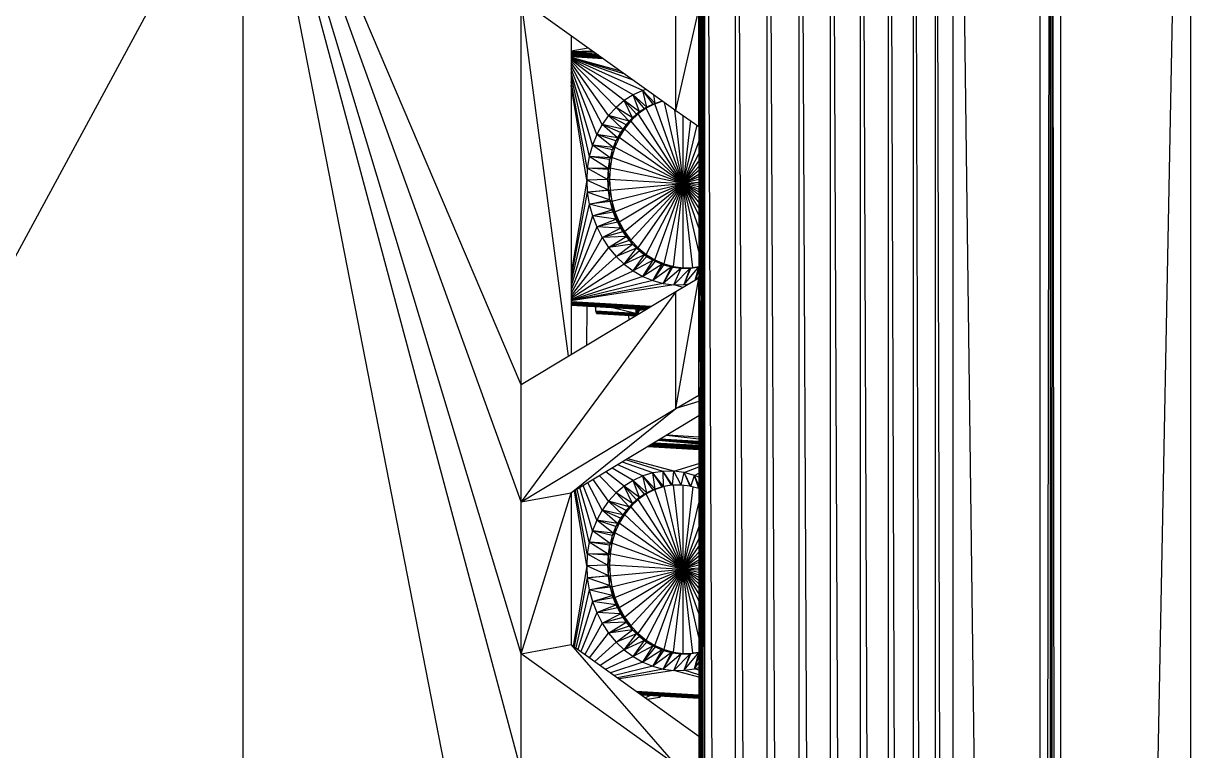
# Model space of a CAD drawing. Header units: millimetres. Extents: x -72 to 40, y 37 to 183.
# Drawn here: x 17.24 to 40.18, y 141.72 to 156.02 of the extents above; entities that cross this region are included whole.
import ezdxf

# ---------------------------------------------------------------- set-up
doc = ezdxf.new("R2010")
doc.units = ezdxf.units.MM
doc.layers.add('Shape2DView002', color=7, linetype='CONTINUOUS')

msp = doc.modelspace()

# ---------------------------------------------------------------- linework, layer by layer
at = {"layer": 'Shape2DView002'}
for p, q in [((40.182, 175.283), (37.622, 40.961)), ((40.182, 41.989), (40.182, 175.283)), ((37.418, 174.194), (37.225, 40.86)), ((37.456, 174.203), (37.418, 40.9)), ((37.418, 174.194), (37.418, 40.9)), ((37.622, 40.961), (37.456, 174.203)), ((37.456, 174.203), (37.456, 40.909)), ((37.622, 174.255), (37.622, 40.961)), ((37.225, 40.86), (37.225, 174.154)), ((34.241, 40.411), (34.241, 173.705)), ((34.736, 40.451), (34.241, 173.705)), ((34.736, 40.451), (34.736, 173.745)), ((35.165, 40.498), (34.736, 173.745)), ((35.165, 40.498), (35.165, 173.792)), ((35.516, 40.551), (35.165, 173.792)), ((35.516, 40.551), (35.516, 173.845)), ((37.225, 40.86), (35.516, 173.845)), ((30.514, 72.911), (30.632, 173.663)), ((30.632, 173.663), (30.514, 75.21)), ((30.632, 173.663), (30.514, 78.194)), ((30.632, 173.663), (30.514, 80.492)), ((30.632, 173.663), (30.514, 88.071)), ((30.632, 173.663), (30.514, 90.369)), ((30.632, 173.663), (30.514, 93.354)), ((30.632, 173.663), (30.514, 95.652)), ((30.632, 173.663), (30.514, 103.231)), ((30.632, 173.663), (30.514, 105.529)), ((30.632, 173.663), (30.514, 108.513)), ((30.632, 173.663), (30.514, 110.812)), ((30.632, 173.663), (30.514, 118.39)), ((30.632, 173.663), (30.514, 120.689)), ((30.632, 173.663), (30.514, 123.673)), ((30.632, 173.663), (30.514, 125.971)), ((30.632, 173.663), (30.514, 133.55)), ((30.632, 173.663), (30.514, 135.848)), ((30.632, 173.663), (30.514, 138.833)), ((30.632, 173.663), (30.514, 141.131)), ((30.632, 173.663), (30.514, 148.71)), ((30.632, 173.663), (30.514, 151.008)), ((30.632, 173.663), (30.514, 153.992)), ((30.632, 40.369), (30.632, 173.663)), ((31.235, 40.352), (30.632, 173.663)), ((31.235, 40.352), (31.235, 173.646)), ((31.858, 40.344), (31.235, 173.646)), ((31.858, 40.344), (31.858, 173.638)), ((32.485, 40.346), (31.858, 173.638)), ((32.485, 40.346), (32.485, 173.64)), ((33.102, 40.358), (32.485, 173.64)), ((33.102, 40.358), (33.102, 173.652)), ((33.692, 40.38), (33.102, 173.652)), ((33.692, 40.38), (33.692, 173.674)), ((34.241, 40.411), (33.692, 173.674)), ((27.019, 133.751), (21.552, 161.751)), ((21.552, 161.751), (21.552, 52.828)), ((27.019, 141.329), (21.552, 161.751)), ((27.019, 143.628), (21.552, 161.751)), ((27.019, 146.612), (21.552, 161.751)), ((27.019, 148.91), (21.552, 161.751)), ((-33.962, 57.122), (21.552, 159.701)), ((27.019, 148.91), (27.019, 156.489)), ((27.019, 156.489), (30.064, 154.302)), ((27.954, 149.474), (27.019, 156.489)), ((30.064, 154.302), (30.064, 156.6)), ((30.064, 154.302), (30.514, 156.291)), ((30.514, 153.992), (30.514, 156.291)), ((28.006, 155.78), (28.006, 149.505)), ((28.006, 155.479), (28.341, 155.539)), ((28.006, 155.462), (28.423, 155.48)), ((28.006, 155.455), (28.467, 155.449)), ((28.006, 155.45), (28.507, 155.42)), ((28.006, 155.449), (28.508, 155.42)), ((28.006, 155.449), (28.509, 155.419)), ((28.006, 155.447), (28.51, 155.418)), ((28.006, 155.445), (28.512, 155.416)), ((28.006, 155.445), (28.514, 155.415)), ((28.006, 155.443), (28.516, 155.413)), ((28.006, 155.441), (28.52, 155.411)), ((28.006, 155.44), (28.521, 155.41)), ((28.006, 155.437), (28.525, 155.407)), ((28.006, 155.434), (28.529, 155.404)), ((28.006, 155.434), (28.532, 155.403)), ((28.006, 155.43), (28.536, 155.399)), ((28.006, 155.422), (28.547, 155.392)), ((28.006, 155.421), (28.549, 155.39)), ((28.006, 155.412), (28.561, 155.381)), ((28.006, 155.412), (28.564, 155.379)), ((28.006, 155.401), (28.577, 155.37)), ((28.006, 155.401), (28.58, 155.367)), ((28.006, 155.39), (28.594, 155.358)), ((28.006, 155.39), (28.598, 155.355)), ((28.006, 155.378), (28.612, 155.345)), ((28.006, 155.378), (28.615, 155.342)), ((28.006, 155.366), (28.629, 155.332)), ((28.006, 155.366), (28.633, 155.33)), ((28.984, 155.077), (28.006, 155.346)), ((29.065, 155.02), (28.006, 155.343)), ((29.24, 154.893), (28.006, 155.338)), ((29.414, 154.701), (28.006, 155.329)), ((29.226, 154.615), (28.006, 155.317)), ((29.049, 154.503), (28.006, 155.299)), ((28.886, 154.367), (28.006, 155.274)), ((28.74, 154.208), (28.006, 155.239)), ((28.613, 154.03), (28.006, 155.191)), ((28.506, 153.834), (28.006, 155.127)), ((28.421, 153.623), (28.006, 155.048)), ((28.006, 154.956), (28.36, 153.401)), ((28.322, 153.171), (28.006, 154.866)), ((28.31, 152.936), (28.006, 154.794)), ((29.414, 154.701), (29.226, 154.615)), ((29.48, 154.721), (29.414, 154.701)), ((29.495, 154.371), (29.414, 154.701)), ((29.614, 154.427), (29.414, 154.701)), ((29.654, 154.443), (29.414, 154.701)), ((29.049, 154.503), (28.886, 154.367)), ((29.226, 154.615), (29.049, 154.503)), ((29.207, 154.16), (29.049, 154.503)), ((29.286, 154.23), (29.049, 154.503)), ((29.345, 154.276), (29.049, 154.503)), ((29.345, 154.276), (29.226, 154.615)), ((29.444, 154.341), (29.226, 154.615)), ((29.495, 154.371), (29.226, 154.615)), ((29.651, 154.434), (29.481, 154.348)), ((29.614, 154.427), (29.481, 154.348)), ((29.614, 154.427), (29.495, 154.371)), ((29.654, 154.443), (29.614, 154.427)), ((29.651, 154.434), (29.614, 154.427)), ((29.654, 154.443), (29.631, 154.612)), ((29.651, 154.434), (29.793, 154.487)), ((29.808, 154.486), (29.651, 154.434)), ((29.651, 154.434), (29.654, 154.443)), ((30.206, 152.87), (29.651, 154.434)), ((29.793, 154.487), (29.654, 154.443)), ((29.793, 154.487), (29.781, 154.505)), ((29.804, 154.489), (29.793, 154.487)), ((29.803, 154.489), (29.793, 154.487)), ((30.206, 152.87), (29.837, 154.465)), ((28.74, 154.208), (28.613, 154.03)), ((28.886, 154.367), (28.74, 154.208)), ((29.018, 153.94), (28.74, 154.208)), ((29.083, 154.026), (28.74, 154.208)), ((29.143, 154.095), (28.74, 154.208)), ((29.143, 154.095), (28.886, 154.367)), ((29.207, 154.16), (28.886, 154.367)), ((29.323, 154.237), (29.18, 154.102)), ((29.286, 154.23), (29.18, 154.102)), ((29.286, 154.23), (29.207, 154.16)), ((29.345, 154.276), (29.286, 154.23)), ((29.323, 154.237), (29.286, 154.23)), ((29.481, 154.348), (29.323, 154.237)), ((29.444, 154.341), (29.323, 154.237)), ((29.323, 154.237), (29.345, 154.276)), ((30.206, 152.87), (29.323, 154.237)), ((29.444, 154.341), (29.345, 154.276)), ((29.495, 154.371), (29.444, 154.341)), ((29.481, 154.348), (29.444, 154.341)), ((29.481, 154.348), (29.495, 154.371)), ((30.206, 152.87), (29.481, 154.348)), ((30.206, 152.87), (30.04, 154.319)), ((30.064, 154.302), (30.514, 153.992)), ((30.206, 152.87), (30.206, 154.204)), ((28.613, 154.03), (28.506, 153.834)), ((28.913, 153.765), (28.613, 154.03)), ((28.975, 153.875), (28.613, 154.03)), ((29.018, 153.94), (28.613, 154.03)), ((29.083, 154.026), (29.018, 153.94)), ((29.18, 154.102), (29.055, 153.946)), ((29.055, 153.946), (29.083, 154.026)), ((29.18, 154.102), (29.083, 154.026)), ((29.143, 154.095), (29.083, 154.026)), ((29.207, 154.16), (29.143, 154.095)), ((29.18, 154.102), (29.143, 154.095)), ((29.18, 154.102), (29.207, 154.16)), ((30.206, 152.87), (29.18, 154.102)), ((30.349, 154.106), (30.206, 152.87)), ((30.206, 152.87), (30.478, 154.017)), ((30.514, 153.992), (30.514, 151.008)), ((28.506, 153.834), (28.421, 153.623)), ((28.829, 153.576), (28.506, 153.834)), ((28.885, 153.709), (28.506, 153.834)), ((28.913, 153.765), (28.506, 153.834)), ((28.95, 153.772), (28.866, 153.582)), ((28.95, 153.772), (28.885, 153.709)), ((28.913, 153.765), (28.885, 153.709)), ((28.975, 153.875), (28.913, 153.765)), ((28.95, 153.772), (28.913, 153.765)), ((29.055, 153.946), (28.95, 153.772)), ((28.95, 153.772), (28.975, 153.875)), ((30.206, 152.87), (28.95, 153.772)), ((29.055, 153.946), (28.975, 153.875)), ((29.018, 153.94), (28.975, 153.875)), ((29.055, 153.946), (29.018, 153.94)), ((30.206, 152.87), (29.055, 153.946)), ((28.421, 153.623), (28.36, 153.401)), ((28.768, 153.374), (28.421, 153.623)), ((28.813, 153.53), (28.421, 153.623)), ((28.829, 153.576), (28.421, 153.623)), ((28.813, 153.53), (28.768, 153.374)), ((28.866, 153.582), (28.805, 153.381)), ((28.805, 153.381), (28.813, 153.53)), ((28.866, 153.582), (28.813, 153.53)), ((28.829, 153.576), (28.813, 153.53)), ((28.885, 153.709), (28.829, 153.576)), ((28.866, 153.582), (28.829, 153.576)), ((28.866, 153.582), (28.885, 153.709)), ((30.206, 152.87), (28.866, 153.582)), ((30.514, 153.704), (30.206, 152.87)), ((28.36, 153.401), (28.322, 153.171)), ((28.731, 153.163), (28.36, 153.401)), ((28.761, 153.342), (28.36, 153.401)), ((28.768, 153.374), (28.36, 153.401)), ((28.761, 153.342), (28.731, 153.163)), ((28.805, 153.381), (28.761, 153.342)), ((28.768, 153.374), (28.761, 153.342)), ((28.768, 153.17), (28.761, 153.342)), ((28.805, 153.381), (28.768, 153.17)), ((28.805, 153.381), (28.768, 153.374)), ((30.206, 152.87), (28.805, 153.381)), ((30.514, 153.463), (30.206, 152.87)), ((30.206, 152.87), (30.514, 153.312)), ((28.322, 153.171), (28.31, 152.936)), ((28.719, 152.948), (28.322, 153.171)), ((28.729, 153.147), (28.322, 153.171)), ((28.731, 153.163), (28.322, 153.171)), ((28.729, 153.147), (28.719, 152.948)), ((28.768, 153.17), (28.729, 153.147)), ((28.731, 153.163), (28.729, 153.147)), ((28.756, 152.954), (28.729, 153.147)), ((28.768, 153.17), (28.731, 153.163)), ((28.768, 153.17), (28.756, 152.954)), ((30.206, 152.87), (28.768, 153.17)), ((30.514, 153.205), (30.206, 152.87)), ((30.514, 153.123), (30.206, 152.87)), ((30.206, 152.87), (30.514, 153.056)), ((28.31, 152.936), (28.006, 151.113)), ((28.719, 152.948), (28.31, 152.936)), ((28.31, 152.936), (28.322, 152.7)), ((28.729, 152.747), (28.31, 152.936)), ((28.756, 152.954), (28.719, 152.948)), ((28.719, 152.948), (28.729, 152.747)), ((28.729, 152.747), (28.756, 152.954)), ((28.756, 152.954), (30.206, 152.87)), ((28.756, 152.954), (28.768, 152.737)), ((28.768, 152.737), (30.206, 152.87)), ((28.805, 152.522), (30.206, 152.87)), ((28.866, 152.314), (30.206, 152.87)), ((28.95, 152.114), (30.206, 152.87)), ((29.055, 151.928), (30.206, 152.87)), ((29.18, 151.757), (30.206, 152.87)), ((29.323, 151.606), (30.206, 152.87)), ((29.481, 151.477), (30.206, 152.87)), ((29.651, 151.371), (30.206, 152.87)), ((29.83, 151.291), (30.206, 152.87)), ((30.016, 151.237), (30.206, 152.87)), ((30.514, 152.998), (30.206, 152.87)), ((30.514, 152.947), (30.206, 152.87)), ((30.206, 152.87), (30.514, 152.899)), ((30.206, 151.212), (30.206, 152.87)), ((30.395, 151.215), (30.206, 152.87)), ((30.206, 152.87), (30.514, 152.758)), ((30.514, 152.806), (30.206, 152.87)), ((30.514, 152.852), (30.206, 152.87)), ((30.206, 152.87), (30.514, 152.582)), ((30.514, 152.649), (30.206, 152.87)), ((30.514, 152.706), (30.206, 152.87)), ((30.206, 152.87), (30.514, 152.241)), ((30.514, 152.393), (30.206, 152.87)), ((30.514, 152.5), (30.206, 152.87)), ((30.514, 151.536), (30.206, 152.87)), ((30.514, 152.001), (30.206, 152.87)), ((28.322, 152.7), (28.006, 151.042)), ((28.322, 152.7), (28.729, 152.747)), ((28.731, 152.731), (28.322, 152.7)), ((28.322, 152.7), (28.36, 152.465)), ((28.761, 152.549), (28.322, 152.7)), ((28.729, 152.747), (28.768, 152.737)), ((28.729, 152.747), (28.731, 152.731)), ((28.731, 152.731), (28.768, 152.737)), ((28.731, 152.731), (28.761, 152.549)), ((28.761, 152.549), (28.768, 152.737)), ((28.768, 152.737), (28.805, 152.522)), ((28.36, 152.465), (28.006, 150.951)), ((28.36, 152.465), (28.761, 152.549)), ((28.768, 152.516), (28.36, 152.465)), ((28.36, 152.465), (28.421, 152.236)), ((28.813, 152.354), (28.36, 152.465)), ((28.761, 152.549), (28.805, 152.522)), ((28.761, 152.549), (28.768, 152.516)), ((28.768, 152.516), (28.805, 152.522)), ((28.768, 152.516), (28.813, 152.354)), ((28.866, 152.314), (28.768, 152.516)), ((28.805, 152.522), (28.866, 152.314)), ((28.421, 152.236), (28.006, 150.86)), ((28.421, 152.236), (28.813, 152.354)), ((28.829, 152.307), (28.421, 152.236)), ((28.421, 152.236), (28.506, 152.016)), ((28.885, 152.168), (28.421, 152.236)), ((28.506, 152.016), (28.885, 152.168)), ((28.813, 152.354), (28.866, 152.314)), ((28.813, 152.354), (28.829, 152.307)), ((28.829, 152.307), (28.866, 152.314)), ((28.829, 152.307), (28.95, 152.114)), ((28.829, 152.307), (28.885, 152.168)), ((28.866, 152.314), (28.95, 152.114)), ((28.885, 152.168), (28.95, 152.114)), ((28.885, 152.168), (28.913, 152.107)), ((28.506, 152.016), (28.006, 150.78)), ((28.913, 152.107), (28.506, 152.016)), ((28.506, 152.016), (28.613, 151.807)), ((28.975, 151.991), (28.506, 152.016)), ((28.613, 151.807), (28.975, 151.991)), ((29.018, 151.921), (28.613, 151.807)), ((28.913, 152.107), (28.95, 152.114)), ((28.913, 152.107), (29.055, 151.928)), ((28.913, 152.107), (28.975, 151.991)), ((28.95, 152.114), (29.055, 151.928)), ((28.975, 151.991), (29.055, 151.928)), ((28.975, 151.991), (29.018, 151.921)), ((29.018, 151.921), (29.055, 151.928)), ((29.018, 151.921), (29.18, 151.757)), ((29.018, 151.921), (29.083, 151.827)), ((29.055, 151.928), (29.18, 151.757)), ((28.613, 151.807), (28.006, 150.717)), ((29.083, 151.827), (28.613, 151.807)), ((28.613, 151.807), (28.74, 151.614)), ((28.74, 151.614), (29.083, 151.827)), ((29.143, 151.751), (28.74, 151.614)), ((29.207, 151.678), (28.74, 151.614)), ((28.886, 151.438), (29.207, 151.678)), ((29.083, 151.827), (29.18, 151.757)), ((29.083, 151.827), (29.143, 151.751)), ((29.143, 151.751), (29.18, 151.757)), ((29.143, 151.751), (29.207, 151.678)), ((29.18, 151.757), (29.323, 151.606)), ((29.207, 151.678), (29.18, 151.757)), ((29.207, 151.678), (29.323, 151.606)), ((29.207, 151.678), (29.286, 151.599)), ((28.74, 151.614), (28.006, 150.669)), ((28.74, 151.614), (28.886, 151.438)), ((29.286, 151.599), (28.886, 151.438)), ((29.049, 151.283), (29.286, 151.599)), ((29.345, 151.547), (29.049, 151.283)), ((29.444, 151.47), (29.049, 151.283)), ((29.226, 151.151), (29.444, 151.47)), ((29.286, 151.599), (29.323, 151.606)), ((29.286, 151.599), (29.345, 151.547)), ((29.323, 151.606), (29.481, 151.477)), ((29.345, 151.547), (29.323, 151.606)), ((29.345, 151.547), (29.481, 151.477)), ((29.345, 151.547), (29.444, 151.47)), ((29.444, 151.47), (29.481, 151.477)), ((29.444, 151.47), (29.495, 151.435)), ((29.481, 151.477), (29.651, 151.371)), ((29.495, 151.435), (29.481, 151.477)), ((28.886, 151.438), (28.006, 150.634)), ((29.049, 151.283), (28.006, 150.608)), ((28.886, 151.438), (29.049, 151.283)), ((29.049, 151.283), (29.226, 151.151)), ((29.495, 151.435), (29.226, 151.151)), ((29.614, 151.364), (29.226, 151.151)), ((29.414, 151.043), (29.614, 151.364)), ((29.654, 151.343), (29.414, 151.043)), ((29.793, 151.284), (29.414, 151.043)), ((29.495, 151.435), (29.651, 151.371)), ((29.495, 151.435), (29.614, 151.364)), ((29.611, 150.961), (29.793, 151.284)), ((29.822, 151.274), (29.611, 150.961)), ((29.979, 151.231), (29.611, 150.961)), ((29.614, 151.364), (29.651, 151.371)), ((29.614, 151.364), (29.654, 151.343)), ((29.651, 151.371), (29.83, 151.291)), ((29.654, 151.343), (29.651, 151.371)), ((29.654, 151.343), (29.83, 151.291)), ((29.654, 151.343), (29.793, 151.284)), ((29.793, 151.284), (29.83, 151.291)), ((29.793, 151.284), (29.822, 151.274)), ((29.814, 150.907), (29.979, 151.231)), ((29.994, 151.228), (29.814, 150.907)), ((29.822, 151.274), (29.83, 151.291)), ((29.822, 151.274), (30.016, 151.237)), ((29.822, 151.274), (29.979, 151.231)), ((29.83, 151.291), (30.016, 151.237)), ((29.979, 151.231), (30.016, 151.237)), ((29.979, 151.231), (29.994, 151.228)), ((29.994, 151.228), (30.016, 151.237)), ((29.994, 151.228), (30.206, 151.212)), ((29.994, 151.228), (30.169, 151.206)), ((30.016, 151.237), (30.206, 151.212)), ((30.169, 151.206), (30.206, 151.212)), ((30.206, 151.212), (30.395, 151.215)), ((30.343, 151.208), (30.206, 151.212)), ((30.227, 150.883), (30.514, 151.232)), ((30.343, 151.208), (30.395, 151.215)), ((30.358, 151.209), (30.514, 151.233)), ((30.358, 151.209), (30.395, 151.215)), ((30.395, 151.215), (30.514, 151.236)), ((30.514, 151.233), (30.395, 151.215)), ((30.444, 150.967), (30.514, 151.228)), ((28.006, 150.591), (29.226, 151.151)), ((29.414, 151.043), (28.006, 150.578)), ((29.226, 151.151), (29.414, 151.043)), ((29.414, 151.043), (29.611, 150.961)), ((30.169, 151.206), (29.814, 150.907)), ((30.343, 151.208), (30.021, 150.88)), ((30.021, 150.88), (30.169, 151.206)), ((30.064, 148.445), (30.514, 151.008)), ((30.514, 151.008), (30.064, 150.744)), ((30.169, 151.206), (30.343, 151.208)), ((30.227, 150.883), (30.358, 151.209)), ((30.227, 150.883), (30.343, 151.208)), ((30.343, 151.208), (30.358, 151.209)), ((30.45, 150.971), (30.514, 151.154)), ((30.482, 150.989), (30.514, 151.036)), ((30.514, 148.71), (30.514, 151.008)), ((29.611, 150.961), (28.006, 150.57)), ((29.814, 150.907), (28.006, 150.565)), ((30.021, 150.88), (28.006, 150.562)), ((29.611, 150.961), (29.814, 150.907)), ((29.814, 150.907), (30.021, 150.88)), ((30.021, 150.88), (30.227, 150.883)), ((30.209, 150.829), (30.021, 150.88)), ((30.227, 150.883), (30.326, 150.898)), ((30.275, 150.868), (30.227, 150.883)), ((30.064, 150.744), (27.019, 146.612)), ((30.064, 150.744), (27.019, 148.91)), ((29.577, 150.45), (28.006, 150.542)), ((29.559, 150.44), (28.006, 150.53)), ((29.566, 150.444), (28.006, 150.53)), ((30.064, 148.445), (30.064, 150.744)), ((29.542, 150.43), (28.006, 150.519)), ((29.549, 150.434), (28.006, 150.519)), ((29.527, 150.42), (28.006, 150.509)), ((29.533, 150.424), (28.006, 150.509)), ((29.518, 150.415), (28.006, 150.5)), ((29.513, 150.412), (28.006, 150.499)), ((29.505, 150.407), (28.006, 150.492)), ((29.5, 150.405), (28.006, 150.491)), ((29.491, 150.399), (28.006, 150.485)), ((29.494, 150.401), (28.006, 150.485)), ((29.486, 150.396), (28.006, 150.482)), ((29.488, 150.397), (28.006, 150.482)), ((29.482, 150.393), (28.006, 150.48)), ((29.483, 150.394), (28.006, 150.48)), ((29.484, 150.395), (28.006, 150.48)), ((29.48, 150.392), (28.006, 150.478)), ((29.48, 150.392), (28.006, 150.478)), ((29.478, 150.391), (28.006, 150.477)), ((29.477, 150.39), (28.006, 150.476)), ((29.477, 150.391), (28.006, 150.476)), ((29.476, 150.39), (28.006, 150.475)), ((29.476, 150.39), (28.006, 150.475)), ((29.476, 150.39), (28.006, 150.475)), ((29.476, 150.39), (28.006, 150.475)), ((28.315, 150.457), (28.306, 149.686)), ((28.49, 150.36), (28.49, 150.447)), ((28.49, 150.36), (28.49, 150.353)), ((29.273, 150.315), (28.49, 150.36)), ((28.49, 150.353), (29.273, 150.315)), ((28.49, 150.353), (28.491, 150.345)), ((29.273, 150.307), (28.49, 150.353)), ((28.491, 150.345), (29.273, 150.307)), ((28.491, 150.345), (28.493, 150.338)), ((29.274, 150.3), (28.491, 150.345)), ((28.493, 150.338), (29.274, 150.3)), ((28.493, 150.338), (28.495, 150.332)), ((29.275, 150.293), (28.493, 150.338)), ((28.495, 150.332), (29.275, 150.293)), ((28.495, 150.332), (28.497, 150.326)), ((29.277, 150.286), (28.495, 150.332)), ((28.497, 150.326), (29.277, 150.286)), ((28.497, 150.326), (28.5, 150.322)), ((29.28, 150.281), (28.497, 150.326)), ((28.5, 150.322), (29.28, 150.281)), ((28.5, 150.322), (28.503, 150.318)), ((29.283, 150.276), (28.5, 150.322)), ((28.503, 150.318), (29.283, 150.276)), ((28.503, 150.318), (28.507, 150.316)), ((29.282, 150.273), (28.503, 150.318)), ((28.507, 150.316), (29.282, 150.273)), ((28.507, 150.316), (28.511, 150.315)), ((29.279, 150.271), (28.507, 150.316)), ((28.511, 150.315), (29.279, 150.271)), ((29.278, 150.27), (28.511, 150.315)), ((29.273, 150.315), (28.817, 150.428)), ((29.273, 150.402), (29.273, 150.315)), ((29.323, 150.399), (29.273, 150.315)), ((29.318, 150.399), (29.273, 150.315)), ((29.314, 150.399), (29.273, 150.315)), ((29.273, 150.315), (29.327, 150.395)), ((29.273, 150.307), (29.327, 150.395)), ((29.273, 150.307), (29.273, 150.315)), ((29.274, 150.3), (29.273, 150.307)), ((29.274, 150.3), (29.327, 150.395)), ((29.274, 150.3), (29.329, 150.389)), ((29.275, 150.293), (29.274, 150.3)), ((29.275, 150.293), (29.329, 150.389)), ((29.277, 150.286), (29.275, 150.293)), ((29.277, 150.286), (29.329, 150.389)), ((29.28, 150.281), (29.329, 150.389)), ((29.283, 150.276), (29.329, 150.389)), ((29.287, 150.276), (29.329, 150.389)), ((29.293, 150.279), (29.329, 150.389)), ((29.332, 150.385), (29.293, 150.28)), ((29.298, 150.283), (29.332, 150.385)), ((29.336, 150.381), (29.299, 150.283)), ((29.303, 150.286), (29.336, 150.381)), ((29.339, 150.379), (29.304, 150.286)), ((29.347, 150.378), (29.305, 150.287)), ((29.343, 150.378), (29.305, 150.287)), ((29.326, 150.399), (29.327, 150.395)), ((29.327, 150.395), (29.329, 150.389)), ((29.329, 150.389), (29.332, 150.385)), ((29.332, 150.385), (29.336, 150.381)), ((29.336, 150.381), (29.339, 150.379)), ((29.347, 150.378), (29.337, 150.38)), ((29.339, 150.379), (29.343, 150.378)), ((29.347, 150.378), (29.341, 150.378)), ((29.343, 150.378), (29.347, 150.378)), ((29.347, 150.378), (29.428, 150.393)), ((29.145, 150.191), (29.141, 150.278)), ((29.28, 150.281), (29.277, 150.286)), ((29.283, 150.276), (29.28, 150.281)), ((29.285, 150.275), (29.283, 150.276)), ((27.019, 146.612), (27.019, 148.91)), ((30.064, 148.445), (30.514, 148.71)), ((30.514, 148.71), (30.514, 141.131)), ((30.514, 148.585), (30.064, 148.445)), ((27.019, 146.612), (30.064, 148.445)), ((28.006, 146.79), (30.064, 148.445)), ((30.514, 148.301), (28.006, 146.79)), ((29.631, 147.769), (30.514, 147.717)), ((29.632, 147.77), (30.514, 147.718)), ((29.635, 147.772), (30.514, 147.721)), ((29.637, 147.772), (30.514, 147.721)), ((29.638, 147.773), (30.514, 147.722)), ((29.64, 147.775), (30.514, 147.724)), ((29.64, 147.774), (30.514, 147.724)), ((30.514, 147.748), (29.714, 147.819)), ((30.514, 147.766), (29.723, 147.824)), ((29.734, 147.831), (30.514, 147.786)), ((30.514, 147.791), (29.748, 147.84)), ((30.514, 147.798), (29.752, 147.842)), ((30.514, 147.847), (29.881, 147.919)), ((29.895, 147.928), (30.514, 147.892)), ((29.514, 147.699), (30.514, 147.64)), ((29.523, 147.704), (30.514, 147.65)), ((29.532, 147.709), (30.514, 147.652)), ((29.54, 147.714), (30.514, 147.661)), ((29.549, 147.72), (30.514, 147.664)), ((29.558, 147.725), (30.514, 147.673)), ((29.567, 147.73), (30.514, 147.675)), ((29.575, 147.735), (30.514, 147.683)), ((29.583, 147.74), (30.514, 147.686)), ((29.59, 147.745), (30.514, 147.693)), ((29.598, 147.749), (30.514, 147.696)), ((29.604, 147.753), (30.514, 147.702)), ((29.611, 147.757), (30.514, 147.704)), ((29.614, 147.759), (30.514, 147.705)), ((29.619, 147.762), (30.514, 147.711)), ((29.622, 147.764), (30.514, 147.712)), ((29.624, 147.765), (30.514, 147.712)), ((29.629, 147.768), (30.514, 147.717)), ((29.414, 147.121), (28.921, 147.341)), ((29.611, 147.18), (29.011, 147.396)), ((29.814, 147.211), (29.078, 147.436)), ((30.021, 147.213), (29.119, 147.461)), ((30.021, 147.213), (30.514, 147.365)), ((28.559, 147.124), (28.886, 146.787)), ((29.049, 146.923), (28.686, 147.2)), ((29.226, 147.035), (28.81, 147.275)), ((29.414, 147.121), (29.226, 147.035)), ((29.611, 147.18), (29.414, 147.121)), ((29.495, 146.791), (29.414, 147.121)), ((29.614, 146.848), (29.414, 147.121)), ((29.654, 146.864), (29.414, 147.121)), ((29.814, 147.211), (29.611, 147.18)), ((29.654, 146.864), (29.611, 147.18)), ((29.793, 146.907), (29.611, 147.18)), ((29.822, 146.913), (29.611, 147.18)), ((30.021, 147.213), (29.814, 147.211)), ((29.822, 146.913), (29.814, 147.211)), ((29.979, 146.938), (29.814, 147.211)), ((29.994, 146.94), (29.814, 147.211)), ((29.994, 146.94), (30.021, 147.213)), ((30.169, 146.941), (30.021, 147.213)), ((30.227, 147.187), (30.021, 147.213)), ((30.169, 146.941), (30.227, 147.187)), ((30.227, 147.187), (30.514, 147.3)), ((30.343, 146.919), (30.227, 147.187)), ((30.358, 146.916), (30.227, 147.187)), ((30.43, 147.133), (30.227, 147.187)), ((30.358, 146.916), (30.43, 147.133)), ((30.43, 147.133), (30.514, 147.179)), ((30.514, 146.878), (30.43, 147.133)), ((30.514, 146.934), (30.43, 147.133)), ((30.514, 147.098), (30.43, 147.133)), ((28.36, 145.822), (28.123, 146.861)), ((28.421, 146.044), (28.174, 146.892)), ((28.506, 146.254), (28.243, 146.933)), ((28.613, 146.45), (28.332, 146.987)), ((28.74, 146.629), (28.439, 147.051)), ((29.049, 146.923), (28.886, 146.787)), ((29.226, 147.035), (29.049, 146.923)), ((29.207, 146.58), (29.049, 146.923)), ((29.286, 146.65), (29.049, 146.923)), ((29.345, 146.696), (29.049, 146.923)), ((29.345, 146.696), (29.226, 147.035)), ((29.444, 146.761), (29.226, 147.035)), ((29.495, 146.791), (29.226, 147.035)), ((29.651, 146.854), (29.481, 146.768)), ((29.654, 146.864), (29.614, 146.848)), ((29.651, 146.854), (29.614, 146.848)), ((29.83, 146.913), (29.651, 146.854)), ((29.651, 146.854), (29.793, 146.907)), ((29.651, 146.854), (29.654, 146.864)), ((30.206, 145.29), (29.651, 146.854)), ((29.793, 146.907), (29.654, 146.864)), ((29.83, 146.913), (29.793, 146.907)), ((29.822, 146.913), (29.793, 146.907)), ((29.979, 146.938), (29.822, 146.913)), ((29.83, 146.913), (29.822, 146.913)), ((29.946, 146.933), (29.83, 146.913)), ((30.206, 145.29), (29.83, 146.913)), ((29.994, 146.94), (29.979, 146.938)), ((30.169, 146.941), (29.994, 146.94)), ((30.206, 145.29), (30.017, 146.94)), ((30.343, 146.919), (30.169, 146.941)), ((30.206, 145.29), (30.206, 146.937)), ((30.393, 146.907), (30.206, 145.29)), ((30.358, 146.916), (30.343, 146.919)), ((30.514, 146.874), (30.358, 146.916)), ((27.019, 146.612), (28.006, 146.79)), ((27.019, 143.628), (28.006, 146.79)), ((28.006, 146.79), (28.006, 143.806)), ((28.31, 145.356), (28.069, 146.828)), ((28.322, 145.591), (28.089, 146.841)), ((28.74, 146.629), (28.613, 146.45)), ((28.886, 146.787), (28.74, 146.629)), ((29.018, 146.36), (28.74, 146.629)), ((29.083, 146.446), (28.74, 146.629)), ((29.143, 146.516), (28.74, 146.629)), ((29.143, 146.516), (28.886, 146.787)), ((29.207, 146.58), (28.886, 146.787)), ((29.323, 146.657), (29.18, 146.522)), ((29.286, 146.65), (29.18, 146.522)), ((29.286, 146.65), (29.207, 146.58)), ((29.345, 146.696), (29.286, 146.65)), ((29.323, 146.657), (29.286, 146.65)), ((29.481, 146.768), (29.323, 146.657)), ((29.444, 146.761), (29.323, 146.657)), ((29.323, 146.657), (29.345, 146.696)), ((30.206, 145.29), (29.323, 146.657)), ((29.444, 146.761), (29.345, 146.696)), ((29.495, 146.791), (29.444, 146.761)), ((29.481, 146.768), (29.444, 146.761)), ((29.614, 146.848), (29.481, 146.768)), ((29.481, 146.768), (29.495, 146.791)), ((30.206, 145.29), (29.481, 146.768)), ((29.614, 146.848), (29.495, 146.791)), ((27.019, 143.628), (27.019, 146.612)), ((28.613, 146.45), (28.506, 146.254)), ((28.913, 146.186), (28.613, 146.45)), ((28.975, 146.295), (28.613, 146.45)), ((29.018, 146.36), (28.613, 146.45)), ((29.083, 146.446), (29.018, 146.36)), ((29.18, 146.522), (29.055, 146.366)), ((29.055, 146.366), (29.083, 146.446)), ((29.18, 146.522), (29.083, 146.446)), ((29.143, 146.516), (29.083, 146.446)), ((29.207, 146.58), (29.143, 146.516)), ((29.18, 146.522), (29.143, 146.516)), ((29.18, 146.522), (29.207, 146.58)), ((30.206, 145.29), (29.18, 146.522)), ((30.206, 145.29), (30.514, 146.588)), ((28.506, 146.254), (28.421, 146.044)), ((28.829, 145.996), (28.506, 146.254)), ((28.885, 146.129), (28.506, 146.254)), ((28.913, 146.186), (28.506, 146.254)), ((28.95, 146.192), (28.866, 146.003)), ((28.95, 146.192), (28.885, 146.129)), ((28.913, 146.186), (28.885, 146.129)), ((28.975, 146.295), (28.913, 146.186)), ((28.95, 146.192), (28.913, 146.186)), ((29.055, 146.366), (28.95, 146.192)), ((28.95, 146.192), (28.975, 146.295)), ((30.206, 145.29), (28.95, 146.192)), ((29.055, 146.366), (28.975, 146.295)), ((29.018, 146.36), (28.975, 146.295)), ((29.055, 146.366), (29.018, 146.36)), ((30.206, 145.29), (29.055, 146.366)), ((28.421, 146.044), (28.36, 145.822)), ((28.768, 145.794), (28.421, 146.044)), ((28.813, 145.95), (28.421, 146.044)), ((28.829, 145.996), (28.421, 146.044)), ((28.813, 145.95), (28.768, 145.794)), ((28.866, 146.003), (28.805, 145.801)), ((28.805, 145.801), (28.813, 145.95)), ((28.866, 146.003), (28.813, 145.95)), ((28.829, 145.996), (28.813, 145.95)), ((28.885, 146.129), (28.829, 145.996)), ((28.866, 146.003), (28.829, 145.996)), ((28.866, 146.003), (28.885, 146.129)), ((30.206, 145.29), (28.866, 146.003)), ((30.514, 146.124), (30.206, 145.29)), ((28.36, 145.822), (28.322, 145.591)), ((28.731, 145.584), (28.36, 145.822)), ((28.761, 145.762), (28.36, 145.822)), ((28.768, 145.794), (28.36, 145.822)), ((28.761, 145.762), (28.731, 145.584)), ((28.805, 145.801), (28.761, 145.762)), ((28.768, 145.794), (28.761, 145.762)), ((28.768, 145.59), (28.761, 145.762)), ((28.805, 145.801), (28.768, 145.59)), ((28.805, 145.801), (28.768, 145.794)), ((30.206, 145.29), (28.805, 145.801)), ((30.514, 145.883), (30.206, 145.29)), ((30.206, 145.29), (30.514, 145.732)), ((28.322, 145.591), (28.31, 145.356)), ((28.719, 145.368), (28.322, 145.591)), ((28.729, 145.567), (28.322, 145.591)), ((28.731, 145.584), (28.322, 145.591)), ((28.729, 145.567), (28.719, 145.368)), ((28.768, 145.59), (28.729, 145.567)), ((28.731, 145.584), (28.729, 145.567)), ((28.756, 145.375), (28.729, 145.567)), ((28.768, 145.59), (28.731, 145.584)), ((28.768, 145.59), (28.756, 145.375)), ((30.206, 145.29), (28.768, 145.59)), ((30.514, 145.625), (30.206, 145.29)), ((30.514, 145.543), (30.206, 145.29)), ((30.206, 145.29), (30.514, 145.476)), ((28.31, 145.356), (28.046, 143.777)), ((28.719, 145.368), (28.31, 145.356)), ((28.31, 145.356), (28.322, 145.12)), ((28.729, 145.167), (28.31, 145.356)), ((28.756, 145.375), (28.719, 145.368)), ((28.719, 145.368), (28.729, 145.167)), ((28.729, 145.167), (28.756, 145.375)), ((28.756, 145.375), (30.206, 145.29)), ((28.756, 145.375), (28.768, 145.157)), ((28.768, 145.157), (30.206, 145.29)), ((28.805, 144.943), (30.206, 145.29)), ((28.866, 144.734), (30.206, 145.29)), ((28.95, 144.534), (30.206, 145.29)), ((29.055, 144.348), (30.206, 145.29)), ((29.18, 144.178), (30.206, 145.29)), ((29.323, 144.026), (30.206, 145.29)), ((29.481, 143.897), (30.206, 145.29)), ((29.651, 143.791), (30.206, 145.29)), ((29.83, 143.711), (30.206, 145.29)), ((30.016, 143.658), (30.206, 145.29)), ((30.514, 145.418), (30.206, 145.29)), ((30.514, 145.367), (30.206, 145.29)), ((30.206, 145.29), (30.514, 145.319)), ((30.206, 143.632), (30.206, 145.29)), ((30.395, 143.636), (30.206, 145.29)), ((30.206, 145.29), (30.514, 145.178)), ((30.514, 145.226), (30.206, 145.29)), ((30.514, 145.272), (30.206, 145.29)), ((30.206, 145.29), (30.514, 145.002)), ((30.514, 145.069), (30.206, 145.29)), ((30.514, 145.126), (30.206, 145.29)), ((30.206, 145.29), (30.514, 144.662)), ((30.514, 144.813), (30.206, 145.29)), ((30.514, 144.92), (30.206, 145.29)), ((30.514, 143.956), (30.206, 145.29)), ((30.514, 144.421), (30.206, 145.29)), ((28.322, 145.12), (28.063, 143.765)), ((28.322, 145.12), (28.729, 145.167)), ((28.731, 145.151), (28.322, 145.12)), ((28.322, 145.12), (28.36, 144.885)), ((28.761, 144.969), (28.322, 145.12)), ((28.729, 145.167), (28.768, 145.157)), ((28.729, 145.167), (28.731, 145.151)), ((28.731, 145.151), (28.768, 145.157)), ((28.731, 145.151), (28.761, 144.969)), ((28.761, 144.969), (28.768, 145.157)), ((28.768, 145.157), (28.805, 144.943)), ((28.36, 144.885), (28.093, 143.744)), ((28.36, 144.885), (28.761, 144.969)), ((28.768, 144.936), (28.36, 144.885)), ((28.36, 144.885), (28.421, 144.656)), ((28.813, 144.775), (28.36, 144.885)), ((28.761, 144.969), (28.805, 144.943)), ((28.761, 144.969), (28.768, 144.936)), ((28.768, 144.936), (28.805, 144.943)), ((28.768, 144.936), (28.813, 144.775)), ((28.866, 144.734), (28.768, 144.936)), ((28.805, 144.943), (28.866, 144.734)), ((28.421, 144.656), (28.136, 143.712)), ((28.421, 144.656), (28.813, 144.775)), ((28.829, 144.727), (28.421, 144.656)), ((28.421, 144.656), (28.506, 144.436)), ((28.885, 144.588), (28.421, 144.656)), ((28.506, 144.436), (28.885, 144.588)), ((28.813, 144.775), (28.866, 144.734)), ((28.813, 144.775), (28.829, 144.727)), ((28.829, 144.727), (28.866, 144.734)), ((28.829, 144.727), (28.95, 144.534)), ((28.829, 144.727), (28.885, 144.588)), ((28.866, 144.734), (28.95, 144.534)), ((28.885, 144.588), (28.95, 144.534)), ((28.885, 144.588), (28.913, 144.528)), ((28.506, 144.436), (28.196, 143.67)), ((28.913, 144.528), (28.506, 144.436)), ((28.506, 144.436), (28.613, 144.227)), ((28.975, 144.411), (28.506, 144.436)), ((28.613, 144.227), (28.975, 144.411)), ((29.018, 144.341), (28.613, 144.227)), ((28.913, 144.528), (28.95, 144.534)), ((28.913, 144.528), (29.055, 144.348)), ((28.913, 144.528), (28.975, 144.411)), ((28.95, 144.534), (29.055, 144.348)), ((28.975, 144.411), (29.055, 144.348)), ((28.975, 144.411), (29.018, 144.341)), ((29.018, 144.341), (29.055, 144.348)), ((29.018, 144.341), (29.18, 144.178)), ((29.018, 144.341), (29.083, 144.247)), ((29.055, 144.348), (29.18, 144.178)), ((28.613, 144.227), (28.272, 143.615)), ((29.083, 144.247), (28.613, 144.227)), ((28.613, 144.227), (28.74, 144.034)), ((28.74, 144.034), (29.083, 144.247)), ((29.143, 144.171), (28.74, 144.034)), ((29.207, 144.098), (28.74, 144.034)), ((28.886, 143.858), (29.207, 144.098)), ((29.083, 144.247), (29.18, 144.178)), ((29.083, 144.247), (29.143, 144.171)), ((29.143, 144.171), (29.18, 144.178)), ((29.143, 144.171), (29.207, 144.098)), ((29.18, 144.178), (29.323, 144.026)), ((29.207, 144.098), (29.18, 144.178)), ((29.207, 144.098), (29.323, 144.026)), ((29.207, 144.098), (29.286, 144.02)), ((28.363, 143.549), (28.74, 144.034)), ((28.74, 144.034), (28.886, 143.858)), ((29.286, 144.02), (28.886, 143.858)), ((29.049, 143.703), (29.286, 144.02)), ((29.345, 143.967), (29.049, 143.703)), ((29.444, 143.89), (29.049, 143.703)), ((29.226, 143.571), (29.444, 143.89)), ((29.286, 144.02), (29.323, 144.026)), ((29.286, 144.02), (29.345, 143.967)), ((29.323, 144.026), (29.481, 143.897)), ((29.345, 143.967), (29.323, 144.026)), ((29.345, 143.967), (29.481, 143.897)), ((29.345, 143.967), (29.444, 143.89)), ((29.444, 143.89), (29.481, 143.897)), ((29.444, 143.89), (29.495, 143.855)), ((29.481, 143.897), (29.651, 143.791)), ((29.495, 143.855), (29.481, 143.897)), ((27.019, 143.628), (28.006, 143.806)), ((28.006, 143.806), (30.514, 142.004)), ((30.064, 141.441), (28.006, 143.806)), ((28.886, 143.858), (28.467, 143.475)), ((29.049, 143.703), (28.575, 143.397)), ((28.886, 143.858), (29.049, 143.703)), ((29.049, 143.703), (29.226, 143.571)), ((29.495, 143.855), (29.226, 143.571)), ((29.614, 143.784), (29.226, 143.571)), ((29.414, 143.463), (29.614, 143.784)), ((29.654, 143.763), (29.414, 143.463)), ((29.793, 143.704), (29.414, 143.463)), ((29.495, 143.855), (29.651, 143.791)), ((29.495, 143.855), (29.614, 143.784)), ((29.611, 143.381), (29.793, 143.704)), ((29.822, 143.694), (29.611, 143.381)), ((29.979, 143.651), (29.611, 143.381)), ((29.614, 143.784), (29.651, 143.791)), ((29.614, 143.784), (29.654, 143.763)), ((29.651, 143.791), (29.83, 143.711)), ((29.654, 143.763), (29.651, 143.791)), ((29.654, 143.763), (29.83, 143.711)), ((29.654, 143.763), (29.793, 143.704)), ((29.793, 143.704), (29.83, 143.711)), ((29.793, 143.704), (29.822, 143.694)), ((29.814, 143.327), (29.979, 143.651)), ((29.994, 143.648), (29.814, 143.327)), ((29.822, 143.694), (29.83, 143.711)), ((29.822, 143.694), (30.016, 143.658)), ((29.822, 143.694), (29.979, 143.651)), ((29.83, 143.711), (30.016, 143.658)), ((29.979, 143.651), (30.016, 143.658)), ((29.979, 143.651), (29.994, 143.648)), ((29.994, 143.648), (30.016, 143.658)), ((29.994, 143.648), (30.206, 143.632)), ((29.994, 143.648), (30.169, 143.626)), ((30.016, 143.658), (30.206, 143.632)), ((30.227, 143.303), (30.514, 143.652)), ((30.358, 143.629), (30.514, 143.653)), ((30.395, 143.636), (30.514, 143.656)), ((30.514, 143.653), (30.395, 143.636)), ((30.43, 143.334), (30.514, 143.648)), ((27.019, 141.329), (27.019, 143.628)), ((30.064, 141.441), (27.019, 143.628)), ((28.681, 143.321), (29.226, 143.571)), ((29.414, 143.463), (28.776, 143.253)), ((29.226, 143.571), (29.414, 143.463)), ((29.414, 143.463), (29.611, 143.381)), ((30.169, 143.626), (29.814, 143.327)), ((30.343, 143.628), (30.021, 143.301)), ((30.021, 143.301), (30.169, 143.626)), ((30.169, 143.626), (30.206, 143.632)), ((30.169, 143.626), (30.343, 143.628)), ((30.206, 143.632), (30.395, 143.636)), ((30.343, 143.628), (30.206, 143.632)), ((30.227, 143.303), (30.358, 143.629)), ((30.227, 143.303), (30.343, 143.628)), ((30.343, 143.628), (30.395, 143.636)), ((30.343, 143.628), (30.358, 143.629)), ((30.358, 143.629), (30.395, 143.636)), ((30.43, 143.334), (30.514, 143.575)), ((30.43, 143.334), (30.514, 143.456)), ((29.611, 143.381), (28.854, 143.197)), ((29.814, 143.327), (28.911, 143.156)), ((30.021, 143.301), (28.946, 143.131)), ((29.611, 143.381), (29.814, 143.327)), ((29.814, 143.327), (30.021, 143.301)), ((30.021, 143.301), (30.227, 143.303)), ((30.514, 143.165), (30.021, 143.301)), ((30.227, 143.303), (30.43, 143.334)), ((30.514, 143.215), (30.227, 143.303)), ((30.43, 143.334), (30.514, 143.359)), ((30.514, 143.303), (30.43, 143.334)), ((30.514, 142.816), (29.285, 142.887)), ((30.514, 142.812), (29.296, 142.879)), ((30.514, 142.804), (29.302, 142.875)), ((30.514, 142.8), (29.313, 142.867)), ((30.514, 142.793), (29.319, 142.863)), ((30.514, 142.789), (29.329, 142.855)), ((30.514, 142.783), (29.334, 142.852)), ((30.514, 142.779), (29.344, 142.845)), ((30.514, 142.774), (29.349, 142.842)), ((30.514, 142.771), (29.356, 142.836)), ((30.514, 142.766), (29.361, 142.833)), ((30.514, 142.763), (29.367, 142.828)), ((30.514, 142.759), (29.371, 142.826)), ((30.514, 142.758), (29.372, 142.825)), ((30.514, 142.757), (29.375, 142.823)), ((30.514, 142.755), (29.376, 142.822)), ((30.514, 142.754), (29.378, 142.82)), ((30.514, 142.753), (29.379, 142.82)), ((30.514, 142.752), (29.381, 142.818)), ((30.514, 142.752), (29.381, 142.818)), ((30.514, 142.751), (29.383, 142.817)), ((30.514, 142.75), (29.384, 142.816)), ((30.514, 142.751), (29.384, 142.816)), ((30.514, 142.75), (29.385, 142.816)), ((30.514, 142.75), (29.385, 142.815)), ((30.514, 142.75), (29.385, 142.815)), ((30.514, 142.75), (29.385, 142.815)), ((29.396, 142.807), (29.428, 142.813)), ((29.564, 142.805), (29.461, 142.761)), ((29.741, 142.77), (29.507, 142.728)), ((29.741, 142.77), (29.728, 142.795)), ((29.741, 142.77), (29.729, 142.795)), ((29.741, 142.77), (29.73, 142.795)), ((29.741, 142.77), (29.732, 142.795)), ((29.741, 142.77), (29.733, 142.795)), ((29.745, 142.771), (29.736, 142.795)), ((29.745, 142.771), (29.737, 142.795)), ((29.749, 142.774), (29.741, 142.795)), ((29.745, 142.771), (29.741, 142.77)), ((29.745, 142.794), (29.753, 142.777)), ((29.749, 142.774), (29.745, 142.771)), ((29.753, 142.777), (29.749, 142.774)), ((29.756, 142.782), (29.75, 142.794)), ((29.756, 142.782), (29.753, 142.777)), ((29.759, 142.788), (29.756, 142.794)), ((29.759, 142.788), (29.756, 142.782)), ((29.761, 142.793), (29.759, 142.788))]:
    msp.add_line(p, q, dxfattribs=at)

doc.saveas('drawing.dxf')
